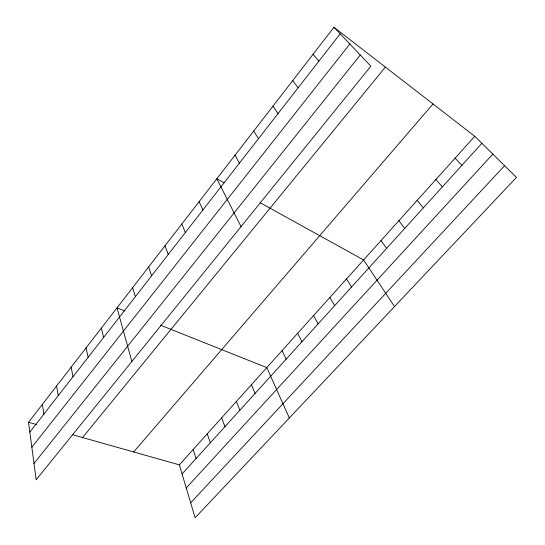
<?xml version="1.0" encoding="UTF-8"?>
<svg xmlns="http://www.w3.org/2000/svg" width="545" height="545" viewBox="0 0 545 545"><rect width="100%" height="100%" fill="white"/><g stroke="black" fill="none" stroke-linecap="round" stroke-linejoin="round"><path stroke-width="0.82" d="M333.969 27.25L370.845 66.197L36.154 479.777L28.531 422.293L333.969 27.25L474.763 136.305L516.469 177.391L195.124 517.75L179.359 464.865L72.219 434.624M29.832 432.131L340.182 33.81M31.842 447.281L349.829 44.002M33.988 463.468L360.245 55.004M82.561 437.54L385.397 67.083M133.661 451.969L433.009 103.966M179.359 464.865L474.763 136.305M182.071 473.973L481.869 143.301M186.24 487.952L492.837 154.106M190.675 502.831L504.595 165.687M28.531 422.293L36.583 424.569M124.744 310.929L117.018 307.85L131.856 361.512M160.366 325.14L266.805 367.609L289.334 417.967M224.159 182.813L216.828 178.753L241.033 226.604M260.033 202.658L363.59 259.958L394.505 306.576M455.102 158.173L461.867 165.36M435.918 179.516L442.363 186.881M313.055 54.302L318.873 61.169M417.184 200.349L423.322 207.877M292.726 80.592L298.163 87.738M398.899 220.684L404.744 228.369M381.037 240.549L386.596 248.384M272.963 106.152L278.045 113.571M346.538 278.917L351.566 287.024M253.738 131.018L258.48 138.675M329.875 297.454L334.65 305.684M235.038 155.209L239.446 163.098M313.579 315.582L318.116 323.921M297.645 333.302L301.944 341.756M282.051 350.639L286.139 359.189M199.102 201.684L202.91 209.995M251.429 384.709L255.08 393.442M181.832 224.015L185.361 232.517M236.387 401.433L239.841 410.256M165.006 245.781L168.269 254.46M221.672 417.804L224.928 426.701M207.264 433.82L210.336 442.799M148.608 266.995L151.612 275.838M193.162 449.502L196.057 458.549M132.612 287.678L135.371 296.671M101.343 328.117L103.645 337.396M86.062 347.887L88.14 357.295M71.15 367.173L73.023 376.697M56.598 385.989L58.274 395.629M42.394 404.356L43.879 414.098"/></g></svg>
